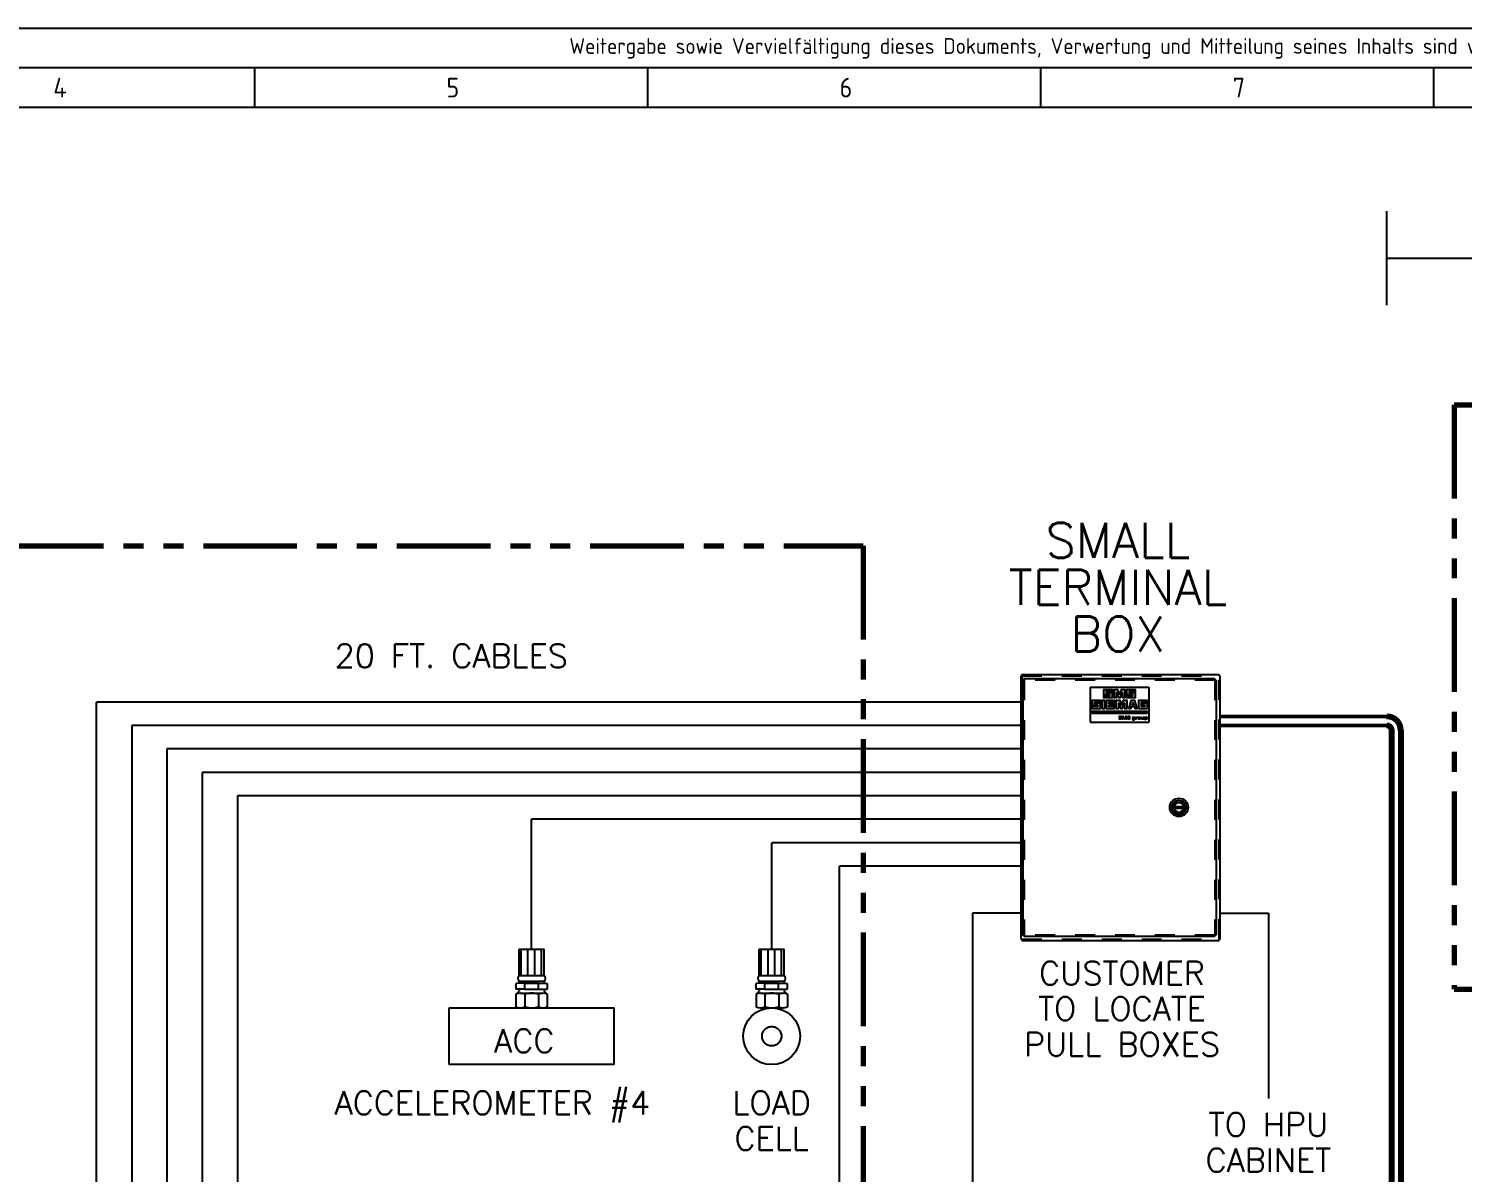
# Model space of a CAD drawing. Extents: x 0 to 34, y 0 to 22.
# Drawn here: x 7.55 to 14.73, y 16.27 to 22 of the extents above; entities that cross this region are included whole.
import ezdxf
from ezdxf.enums import TextEntityAlignment as Align

# ---------------------------------------------------------------- set-up
doc = ezdxf.new("R2010")
doc.units = 0
doc.header["$LTSCALE"] = 0.375
doc.header["$MEASUREMENT"] = 0
doc.linetypes.add('HIDDEN', pattern=[0.375, 0.25, -0.125])
doc.linetypes.add('PHANTOM', pattern=[2.5, 1.25, -0.25, 0.25, -0.25, 0.25, -0.25])
doc.layers.get('0').update_dxf_attribs({"color": 4})
for name, color, linetype in [('1', 4, 'Continuous'), ('_GEOM_251_PHAN_67108_0_LEFT_', 251, 'PHANTOM'), ('DEFAULT_2', 8, 'HIDDEN'), ('OBJ', 7, 'Continuous'), ('SMSTitle', 7, 'Continuous'), ('TEXT', 7, 'Continuous')]:
    doc.layers.add(name, color=color, linetype=linetype)
doc.styles.add('ROMANS', font='ROMANS.shx')
doc.styles.get("Standard").update_dxf_attribs({"font": 'isocp.shx'})

# ---------------------------------------------------------------- blocks, each defined once
blk = doc.blocks.new('V-4055-D')
at = {"layer": 'SMSTitle', "color": 7}
for p, q in [((34, 22), (0, 22)), ((8.6811, 21.8031), (8.6811, 21.6063)), ((10.6496, 21.6063), (10.6496, 21.8012)), ((12.6181, 21.6063), (12.6181, 21.8012)), ((14.5866, 21.6063), (14.5866, 21.8012)), ((0.3937, 21.6063), (33.6063, 21.6063))]:
    blk.add_line(p, q, dxfattribs=at)
at = {"layer": 'SMSTitle', "color": 4}
blk.add_line((33.8031, 21.8031), (0.1969, 21.8031), dxfattribs=at)
at = {"layer": 'SMSTitle', "color": 7}
blk.add_text('Weitergabe sowie Vervielfältigung dieses Dokuments, Verwertung und Mitteilung seines Inhalts sind verboten, soweit nicht ausdrücklich gestattet. Zuwiderhandlungen verpflichten zu Schadenersatz. Alle Rechte für den Fall der Patent-, Gebrauchsmuster- oder Geschmacksmustereintragung vorbehalten.', height=0.0787402, dxfattribs=at).set_placement((17, 21.9016), align=Align.MIDDLE)
for s, p in [('4', (7.6734, 21.6555)), ('5', (9.6419, 21.6555)), ('6', (11.6104, 21.6555)), ('7', (13.5789, 21.6555))]:
    blk.add_text(s, height=0.0984, dxfattribs=at).set_placement(p)
at = {"layer": 'SMSTitle', "color": 7, "linetype": 'Continuous', "flags": 2}
blk.add_attdef('SMSTITLE-INSERT', (33.6063, 0.1969), '', height=0.1378, dxfattribs=at)
blk = doc.blocks.new('A$C28D85EF7')
at = {"layer": 'SMSTitle'}
h = blk.add_hatch(color=256, dxfattribs=at)
edge = h.paths.add_edge_path()
edge.add_arc((-9.92, 14.62), 0.158, 90, 180)
edge.add_line((-10.08, 14.62), (-10.08, 11.86))
edge.add_arc((-9.92, 11.86), 0.158, 180, 270)
edge.add_line((-9.92, 11.71), (-6.41, 11.71))
edge.add_arc((-6.41, 11.55), 0.158, 0, 90, ccw=False)
edge.add_line((-6.25, 11.55), (-6.25, 11.07))
edge.add_arc((-6.41, 11.07), 0.158, 270, 360, ccw=False)
edge.add_line((-6.41, 10.91), (-9.92, 10.91))
edge.add_arc((-9.92, 10.76), 0.158, 90, 180)
edge.add_line((-10.08, 10.76), (-10.08, 9.93))
edge.add_arc((-9.92, 9.93), 0.158, 180, 270)
edge.add_line((-9.92, 9.78), (-4.61, 9.78))
edge.add_arc((-4.61, 9.93), 0.158, 270, 360)
edge.add_line((-4.45, 9.93), (-4.45, 12.69))
edge.add_arc((-4.61, 12.69), 0.158, 0, 90)
edge.add_line((-4.61, 12.84), (-8.12, 12.84))
edge.add_arc((-8.12, 13), 0.158, 180, 270, ccw=False)
edge.add_line((-8.28, 13), (-8.28, 13.48))
edge.add_arc((-8.12, 13.48), 0.158, 90, 180, ccw=False)
edge.add_line((-8.12, 13.63), (-4.61, 13.63))
edge.add_arc((-4.61, 13.79), 0.158, 270, 360)
edge.add_line((-4.45, 13.79), (-4.45, 14.62))
edge.add_arc((-4.61, 14.62), 0.158, 0, 90)
edge.add_line((-4.61, 14.77), (-9.92, 14.77))
edge = h.paths.add_edge_path()
edge.add_arc((-0.5, 9.93), 0.158, 200.49059, 270)
edge.add_line((-0.5, 9.78), (-0.03, 9.78))
edge.add_line((-0.03, 9.78), (0.44, 9.78))
edge.add_arc((0.44, 9.93), 0.158, 270, 339.50941)
edge.add_line((0.59, 9.88), (1.78, 13.06))
edge.add_line((1.78, 13.06), (1.78, 9.93))
edge.add_arc((1.94, 9.93), 0.158, 180, 270)
edge.add_line((1.94, 9.78), (3.43, 9.78))
edge.add_arc((3.43, 9.93), 0.158, 270, 360)
edge.add_line((3.59, 9.93), (3.59, 14.62))
edge.add_arc((3.43, 14.62), 0.158, 0, 90)
edge.add_line((3.43, 14.77), (1.1, 14.77))
edge.add_arc((1.1, 14.62), 0.158, 90, 159.50941)
edge.add_line((0.95, 14.67), (-0.03, 12.05))
edge.add_line((-0.03, 12.05), (-1.01, 14.67))
edge.add_arc((-1.16, 14.62), 0.158, 20.49059, 90)
edge.add_line((-1.16, 14.77), (-3.48, 14.77))
edge.add_arc((-3.48, 14.62), 0.158, 90, 180)
edge.add_line((-3.64, 14.62), (-3.64, 9.93))
edge.add_arc((-3.48, 9.93), 0.158, 180, 270)
edge.add_line((-3.48, 9.78), (-2, 9.78))
edge.add_arc((-2, 9.93), 0.158, 270, 360)
edge.add_line((-1.84, 9.93), (-1.84, 13.06))
edge.add_line((-1.84, 13.06), (-0.65, 9.88))
edge = h.paths.add_edge_path()
edge.add_arc((8.06, 11.07), 0.158, 270, 360, ccw=False)
edge.add_line((8.06, 10.91), (4.55, 10.91))
edge.add_arc((4.55, 10.76), 0.158, 90, 180)
edge.add_line((4.39, 10.76), (4.39, 9.93))
edge.add_arc((4.55, 9.93), 0.158, 180, 270)
edge.add_line((4.55, 9.78), (9.86, 9.78))
edge.add_arc((9.86, 9.93), 0.158, 270, 360)
edge.add_line((10.02, 9.93), (10.02, 12.69))
edge.add_arc((9.86, 12.69), 0.158, 0, 90)
edge.add_line((9.86, 12.84), (6.35, 12.84))
edge.add_arc((6.35, 13), 0.158, 180, 270, ccw=False)
edge.add_line((6.2, 13), (6.2, 13.48))
edge.add_arc((6.35, 13.48), 0.158, 90, 180, ccw=False)
edge.add_line((6.35, 13.63), (9.86, 13.63))
edge.add_arc((9.86, 13.79), 0.158, 270, 360)
edge.add_line((10.02, 13.79), (10.02, 14.62))
edge.add_arc((9.86, 14.62), 0.158, 0, 90)
edge.add_line((9.86, 14.77), (4.55, 14.77))
edge.add_arc((4.55, 14.62), 0.158, 90, 180)
edge.add_line((4.39, 14.62), (4.39, 11.86))
edge.add_arc((4.55, 11.86), 0.158, 180, 270)
edge.add_line((4.55, 11.71), (8.06, 11.71))
edge.add_arc((8.06, 11.55), 0.158, 0, 90, ccw=False)
edge.add_line((8.22, 11.55), (8.22, 11.07))
edge = h.paths.add_edge_path()
edge.add_arc((-17.42, 7.85), 0.158, 90, 180)
edge.add_line((-17.58, 7.85), (-17.58, 5.1))
edge.add_arc((-17.42, 5.1), 0.158, 180, 270)
edge.add_line((-17.42, 4.94), (-13.91, 4.94))
edge.add_arc((-13.91, 4.78), 0.158, 0, 90, ccw=False)
edge.add_line((-13.75, 4.78), (-13.75, 4.31))
edge.add_arc((-13.91, 4.31), 0.158, 270, 360, ccw=False)
edge.add_line((-13.91, 4.15), (-17.42, 4.15))
edge.add_arc((-17.42, 3.99), 0.158, 90, 180)
edge.add_line((-17.58, 3.99), (-17.58, 3.17))
edge.add_arc((-17.42, 3.17), 0.158, 180, 270)
edge.add_line((-17.42, 3.01), (-12.1, 3.01))
edge.add_arc((-12.1, 3.17), 0.158, 270, 360)
edge.add_line((-11.94, 3.17), (-11.94, 5.92))
edge.add_arc((-12.1, 5.92), 0.158, 0, 90)
edge.add_line((-12.1, 6.08), (-15.61, 6.08))
edge.add_arc((-15.61, 6.24), 0.158, 180, 270, ccw=False)
edge.add_line((-15.77, 6.24), (-15.77, 6.71))
edge.add_arc((-15.61, 6.71), 0.158, 90, 180, ccw=False)
edge.add_line((-15.61, 6.87), (-12.1, 6.87))
edge.add_arc((-12.1, 7.03), 0.158, 270, 360)
edge.add_line((-11.94, 7.03), (-11.94, 7.85))
edge.add_arc((-12.1, 7.85), 0.158, 0, 90)
edge.add_line((-12.1, 8.01), (-17.42, 8.01))
edge = h.paths.add_edge_path()
edge.add_line((-9.49, 8), (-10.98, 8))
edge.add_arc((-10.98, 7.85), 0.158, 90, 180)
edge.add_line((-11.14, 7.85), (-11.14, 3.17))
edge.add_arc((-10.98, 3.17), 0.158, 180, 270)
edge.add_line((-10.98, 3.01), (-9.49, 3.01))
edge.add_arc((-9.49, 3.17), 0.158, 270, 360)
edge.add_line((-9.34, 3.17), (-9.34, 7.85))
edge.add_arc((-9.49, 7.85), 0.158, 0, 90)
edge = h.paths.add_edge_path()
edge.add_line((-3.29, 8), (-8.37, 8))
edge.add_arc((-8.37, 7.85), 0.158, 90, 180)
edge.add_line((-8.53, 7.85), (-8.53, 3.17))
edge.add_arc((-8.37, 3.17), 0.158, 180, 270)
edge.add_line((-8.37, 3.01), (-3.29, 3.01))
edge.add_arc((-3.29, 3.17), 0.158, 270, 360)
edge.add_line((-3.13, 3.17), (-3.13, 3.99))
edge.add_arc((-3.29, 3.99), 0.158, 0, 90)
edge.add_line((-3.29, 4.15), (-6.57, 4.15))
edge.add_arc((-6.57, 4.31), 0.158, 180, 270, ccw=False)
edge.add_line((-6.73, 4.31), (-6.73, 4.78))
edge.add_arc((-6.57, 4.78), 0.158, 90, 180, ccw=False)
edge.add_line((-6.57, 4.94), (-3.29, 4.94))
edge.add_arc((-3.29, 5.1), 0.158, 270, 360)
edge.add_line((-3.13, 5.1), (-3.13, 5.92))
edge.add_arc((-3.29, 5.92), 0.158, 0, 90)
edge.add_line((-3.29, 6.08), (-6.57, 6.08))
edge.add_arc((-6.57, 6.24), 0.158, 180, 270, ccw=False)
edge.add_line((-6.73, 6.24), (-6.73, 6.71))
edge.add_arc((-6.57, 6.71), 0.158, 90, 180, ccw=False)
edge.add_line((-6.57, 6.87), (-3.29, 6.87))
edge.add_arc((-3.29, 7.03), 0.158, 270, 360)
edge.add_line((-3.13, 7.03), (-3.13, 7.85))
edge.add_arc((-3.29, 7.85), 0.158, 0, 90)
edge = h.paths.add_edge_path()
edge.add_line((-2.32, 7.85), (-2.32, 3.17))
edge.add_arc((-2.17, 3.17), 0.158, 180, 270)
edge.add_line((-2.17, 3.01), (-0.68, 3.01))
edge.add_arc((-0.68, 3.17), 0.158, 270, 360)
edge.add_line((-0.52, 3.17), (-0.52, 6.3))
edge.add_line((-0.52, 6.3), (0.67, 3.11))
edge.add_arc((0.82, 3.17), 0.158, 200.49059, 270)
edge.add_line((0.82, 3.01), (1.29, 3.01))
edge.add_line((1.29, 3.01), (1.76, 3.01))
edge.add_arc((1.76, 3.17), 0.158, 270, 339.50941)
edge.add_line((1.91, 3.11), (3.1, 6.3))
edge.add_line((3.1, 6.3), (3.1, 3.17))
edge.add_arc((3.26, 3.17), 0.158, 180, 270)
edge.add_line((3.26, 3.01), (4.74, 3.01))
edge.add_arc((4.74, 3.17), 0.158, 270, 360)
edge.add_line((4.9, 3.17), (4.9, 7.85))
edge.add_arc((4.74, 7.85), 0.158, 0, 90)
edge.add_line((4.74, 8), (2.42, 8))
edge.add_arc((2.42, 7.85), 0.158, 90, 159.50941)
edge.add_line((2.27, 7.9), (1.29, 5.28))
edge.add_line((1.29, 5.28), (0.31, 7.9))
edge.add_arc((0.16, 7.85), 0.158, 20.49059, 90)
edge.add_line((0.16, 8), (-2.17, 8))
edge.add_arc((-2.17, 7.85), 0.158, 90, 180)
edge = h.paths.add_edge_path()
edge.add_line((7.23, 7.89), (5.77, 3.22))
edge.add_arc((5.92, 3.17), 0.158, 162.74801, 270)
edge.add_line((5.92, 3.01), (7.14, 3.01))
edge.add_arc((7.14, 3.17), 0.158, 270, 342.74801)
edge.add_line((7.29, 3.12), (7.58, 4.04))
edge.add_arc((7.73, 3.99), 0.158, 90, 162.74801, ccw=False)
edge.add_line((7.73, 4.15), (8.47, 4.15))
edge.add_line((8.47, 4.15), (9.22, 4.15))
edge.add_arc((9.22, 3.99), 0.158, 17.25199, 90, ccw=False)
edge.add_line((9.37, 4.04), (9.65, 3.12))
edge.add_arc((9.8, 3.17), 0.158, 197.25199, 270)
edge.add_line((9.8, 3.01), (11.02, 3.01))
edge.add_arc((11.02, 3.17), 0.158, 270, 377.25199)
edge.add_line((11.17, 3.22), (9.72, 7.89))
edge.add_arc((9.57, 7.85), 0.158, 17.25199, 90)
edge.add_line((9.57, 8), (8.47, 8))
edge.add_line((8.47, 8), (7.38, 8))
edge.add_arc((7.38, 7.85), 0.158, 90, 162.74801)
edge = h.paths.add_edge_path(flags=16)
edge.add_line((8.3, 6.36), (7.92, 5.15))
edge.add_arc((8.07, 5.1), 0.158, 162.74801, 270)
edge.add_line((8.07, 4.94), (8.47, 4.94))
edge.add_line((8.47, 4.94), (8.87, 4.94))
edge.add_arc((8.87, 5.1), 0.158, 270, 377.25199)
edge.add_line((9.02, 5.15), (8.64, 6.36))
edge.add_arc((8.49, 6.32), 0.158, 17.25199, 90)
edge.add_line((8.49, 6.48), (8.47, 6.48))
edge.add_line((8.47, 6.48), (8.45, 6.48))
edge.add_arc((8.45, 6.32), 0.158, 90, 162.74801)
edge = h.paths.add_edge_path()
edge.add_arc((12.18, 3.17), 0.158, 180, 270)
edge.add_line((12.18, 3.01), (17.42, 3.01))
edge.add_arc((17.42, 3.17), 0.158, 270, 360)
edge.add_line((17.58, 3.17), (17.58, 5.92))
edge.add_arc((17.42, 5.92), 0.158, 0, 90)
edge.add_line((17.42, 6.08), (14.79, 6.08))
edge.add_arc((14.79, 5.92), 0.158, 90, 180)
edge.add_line((14.63, 5.92), (14.63, 5.1))
edge.add_arc((14.79, 5.1), 0.158, 180, 270)
edge.add_line((14.79, 4.94), (15.71, 4.94))
edge.add_arc((15.71, 4.78), 0.158, 0, 90, ccw=False)
edge.add_line((15.86, 4.78), (15.86, 4.31))
edge.add_arc((15.71, 4.31), 0.158, -90, 0, ccw=False)
edge.add_line((15.71, 4.15), (13.98, 4.15))
edge.add_arc((13.98, 4.31), 0.158, 180, 270, ccw=False)
edge.add_line((13.82, 4.31), (13.82, 6.71))
edge.add_arc((13.98, 6.71), 0.158, 90, 180, ccw=False)
edge.add_line((13.98, 6.87), (17.42, 6.87))
edge.add_arc((17.42, 7.03), 0.158, 270, 360)
edge.add_line((17.58, 7.03), (17.58, 7.85))
edge.add_arc((17.42, 7.85), 0.158, 0, 90)
edge.add_line((17.42, 8), (12.18, 8))
edge.add_arc((12.18, 7.85), 0.158, 90, 180)
edge.add_line((12.02, 7.85), (12.02, 3.17))
h = blk.add_hatch(color=1, dxfattribs=at)
edge = h.paths.add_edge_path()
edge.add_line((-17.58, 0.98), (-17.58, 0.16))
edge.add_arc((-17.42, 0.16), 0.158, 180, 270)
edge.add_line((-17.42, 0), (17.42, 0))
edge.add_arc((17.42, 0.16), 0.158, 270, 360)
edge.add_line((17.58, 0.16), (17.58, 0.98))
edge.add_arc((17.42, 0.98), 0.158, 0, 90)
edge.add_line((17.42, 1.14), (-17.42, 1.14))
edge.add_arc((-17.42, 0.98), 0.158, 90, 180)
h = blk.add_hatch(color=256, dxfattribs=at)
h.paths.add_polyline_path([(16.37, -3.66), (16.58, -3.78), (16.73, -3.83), (16.76, -3.84), (16.93, -3.86), (17.08, -3.84), (17.24, -3.8), (17.34, -3.76), (17.47, -3.67), (17.54, -3.59), (17.62, -3.44), (17.66, -3.32), (17.68, -3.15), (17.67, -3), (17.62, -2.85), (17.57, -2.75), (17.47, -2.62), (17.39, -2.56), (17.24, -2.48), (17.11, -2.45), (16.94, -2.43), (16.89, -2.43), (16.73, -2.46), (16.72, -2.46), (16.57, -2.52), (16.45, -2.6), (16.36, -2.7), (16.35, -2.59), (16.34, -2.49), (15.85, -2.49), (15.86, -2.59), (15.87, -2.7), (15.87, -4.31), (16.37, -4.31)])
h.paths.add_polyline_path([(16.67, -3.57), (16.48, -3.44), (16.4, -3.31), (16.39, -3.3), (16.37, -3.13), (16.4, -2.98), (16.48, -2.85), (16.6, -2.77), (16.76, -2.74), (16.77, -2.74), (16.93, -2.77), (17.05, -2.87), (17.12, -3), (17.14, -3.15), (17.12, -3.31), (17.04, -3.44), (16.92, -3.52)], flags=16)
h.paths.add_polyline_path([(13.8, -3.61), (13.93, -3.73), (14.08, -3.8), (14.21, -3.84), (14.38, -3.86), (14.39, -3.86), (14.55, -3.83), (14.7, -3.78), (14.83, -3.69), (14.95, -3.57), (14.95, -3.57), (14.95, -3.69), (14.96, -3.8), (15.45, -3.8), (15.44, -3.67), (15.44, -3.53), (15.44, -2.49), (14.93, -2.49), (14.93, -3.07), (14.93, -3.1), (14.9, -3.26), (14.82, -3.4), (14.7, -3.49), (14.55, -3.52), (14.42, -3.5), (14.3, -3.42), (14.26, -3.33), (14.23, -3.16), (14.23, -2.49), (13.72, -2.49), (13.72, -3.24), (13.73, -3.32), (13.76, -3.48)])
h.paths.add_polyline_path([(11.69, -3.62), (11.82, -3.71), (11.98, -3.79), (12.09, -3.82), (12.25, -3.85), (12.44, -3.86), (12.59, -3.85), (12.76, -3.83), (12.9, -3.79), (12.91, -3.78), (13.07, -3.71), (13.2, -3.62), (13.27, -3.53), (13.35, -3.39), (13.38, -3.31), (13.39, -3.14), (13.39, -3.07), (13.35, -2.9), (13.3, -2.8), (13.2, -2.67), (13.19, -2.66), (13.06, -2.58), (12.9, -2.5), (12.78, -2.47), (12.62, -2.44), (12.44, -2.43), (12.28, -2.44), (12.12, -2.46), (11.98, -2.5), (11.96, -2.51), (11.8, -2.58), (11.68, -2.67), (11.6, -2.76), (11.52, -2.9), (11.5, -2.98), (11.48, -3.14), (11.49, -3.23), (11.52, -3.39), (11.57, -3.49)])
h.paths.add_polyline_path([(12.44, -2.72), (12.6, -2.75), (12.74, -2.83), (12.83, -2.96), (12.83, -2.98), (12.86, -3.14), (12.86, -3.16), (12.83, -3.32), (12.74, -3.46), (12.6, -3.54), (12.6, -3.54), (12.44, -3.56), (12.44, -3.56), (12.27, -3.54), (12.14, -3.46), (12.05, -3.32), (12.04, -3.31), (12.02, -3.14), (12.02, -3.12), (12.05, -2.96), (12.14, -2.83), (12.27, -2.75), (12.28, -2.75)], flags=16)
h.paths.add_polyline_path([(10.2, -2.49), (10.21, -2.62), (10.21, -2.76), (10.21, -3.8), (10.72, -3.8), (10.72, -3.31), (10.72, -3.28), (10.75, -3.12), (10.84, -3), (10.86, -2.98), (10.99, -2.91), (11.16, -2.89), (11.24, -2.89), (11.3, -2.9), (11.3, -2.47), (11.25, -2.47), (11.09, -2.48), (10.93, -2.52), (10.81, -2.62), (10.8, -2.63), (10.71, -2.77), (10.7, -2.77), (10.7, -2.63), (10.69, -2.49)])
h.paths.add_polyline_path([(8.03, -3.89), (8.03, -3.89), (8.06, -4.06), (8.07, -4.08), (8.17, -4.21), (8.25, -4.26), (8.41, -4.32), (8.49, -4.33), (8.65, -4.35), (8.84, -4.36), (8.9, -4.36), (9.06, -4.35), (9.22, -4.33), (9.38, -4.29), (9.52, -4.22), (9.63, -4.12), (9.72, -3.99), (9.74, -3.94), (9.78, -3.79), (9.79, -3.61), (9.79, -2.7), (9.79, -2.58), (9.8, -2.49), (9.31, -2.49), (9.3, -2.58), (9.3, -2.7), (9.29, -2.7), (9.19, -2.59), (9.05, -2.5), (9.03, -2.49), (8.87, -2.45), (8.7, -2.43), (8.56, -2.44), (8.41, -2.48), (8.31, -2.53), (8.17, -2.62), (8.11, -2.68), (8.02, -2.83), (7.99, -2.94), (7.97, -3.11), (7.98, -3.22), (8.02, -3.38), (8.07, -3.46), (8.17, -3.59), (8.25, -3.65), (8.4, -3.74), (8.52, -3.77), (8.69, -3.79), (8.69, -3.79), (8.86, -3.77), (8.86, -3.77), (9.02, -3.72), (9.03, -3.72), (9.17, -3.64), (9.28, -3.52), (9.28, -3.52), (9.28, -3.62), (9.28, -3.68), (9.26, -3.84), (9.18, -3.98), (9.05, -4.05), (9.03, -4.05), (8.86, -4.07), (8.76, -4.07), (8.67, -4.04), (8.6, -3.99), (8.57, -3.89)])
h.paths.add_polyline_path([(8.97, -2.74), (9.17, -2.85), (9.25, -2.96), (9.28, -3.11), (9.27, -3.23), (9.18, -3.37), (9.06, -3.44), (8.89, -3.47), (8.74, -3.44), (8.61, -3.36), (8.54, -3.27), (8.51, -3.11), (8.53, -2.99), (8.6, -2.86), (8.71, -2.78)], flags=16)
h.paths.add_polyline_path([(5.81, -3.49), (5.65, -3.47), (5.53, -3.43), (5.47, -3.34), (5.44, -3.19), (4.89, -3.19), (4.89, -3.27), (4.92, -3.44), (4.95, -3.52), (5.05, -3.65), (5.16, -3.73), (5.32, -3.8), (5.43, -3.83), (5.59, -3.85), (5.78, -3.86), (5.95, -3.85), (6.11, -3.83), (6.27, -3.8), (6.42, -3.74), (6.54, -3.67), (6.65, -3.55), (6.66, -3.54), (6.72, -3.4), (6.74, -3.23), (6.74, -3.14), (6.69, -2.99), (6.67, -2.95), (6.56, -2.83), (6.51, -2.8), (6.35, -2.73), (6.27, -2.71), (6.11, -2.67), (5.86, -2.62), (5.71, -2.59), (5.59, -2.55), (5.51, -2.49), (5.48, -2.41), (5.48, -2.4), (5.56, -2.28), (5.65, -2.24), (5.83, -2.22), (5.95, -2.23), (6.05, -2.26), (6.13, -2.33), (6.17, -2.45), (6.7, -2.45), (6.69, -2.35), (6.65, -2.19), (6.62, -2.13), (6.5, -2.01), (6.39, -1.95), (6.23, -1.9), (6.14, -1.88), (5.98, -1.86), (5.79, -1.86), (5.64, -1.86), (5.47, -1.89), (5.34, -1.93), (5.2, -2), (5.1, -2.07), (5, -2.19), (4.95, -2.31), (4.93, -2.49), (4.93, -2.57), (4.99, -2.71), (5.01, -2.75), (5.13, -2.87), (5.18, -2.9), (5.34, -2.96), (5.41, -2.98), (5.57, -3.02), (5.84, -3.08), (5.95, -3.1), (6.1, -3.15), (6.12, -3.16), (6.19, -3.29), (6.18, -3.35), (6.12, -3.42), (6.01, -3.47), (5.98, -3.47)])
h.paths.add_polyline_path([(1.68, -1.91), (1.68, -3.8), (2.15, -3.8), (2.15, -2.26), (2.15, -2.26), (2.78, -3.8), (3.35, -3.8), (3.98, -2.26), (3.98, -2.26), (3.98, -3.8), (4.5, -3.8), (4.5, -1.91), (3.68, -1.91), (3.09, -3.32), (2.53, -1.91)])
h.paths.add_polyline_path([(0.33, -3.86), (0.49, -3.85), (0.66, -3.83), (0.82, -3.8), (0.97, -3.74), (1.09, -3.67), (1.2, -3.55), (1.21, -3.54), (1.27, -3.4), (1.29, -3.23), (1.29, -3.14), (1.24, -2.99), (1.22, -2.95), (1.11, -2.83), (1.06, -2.8), (0.9, -2.73), (0.82, -2.71), (0.66, -2.67), (0.41, -2.62), (0.26, -2.59), (0.14, -2.55), (0.06, -2.49), (0.03, -2.41), (0.03, -2.4), (0.11, -2.28), (0.19, -2.24), (0.38, -2.22), (0.5, -2.23), (0.6, -2.26), (0.68, -2.33), (0.72, -2.45), (1.25, -2.45), (1.24, -2.35), (1.2, -2.19), (1.16, -2.13), (1.05, -2.01), (0.94, -1.95), (0.78, -1.9), (0.69, -1.88), (0.53, -1.86), (0.34, -1.86), (0.19, -1.86), (0.02, -1.89), (-0.11, -1.93), (-0.25, -2), (-0.35, -2.07), (-0.45, -2.19), (-0.5, -2.31), (-0.52, -2.49), (-0.52, -2.57), (-0.47, -2.71), (-0.44, -2.75), (-0.32, -2.87), (-0.27, -2.9), (-0.11, -2.96), (-0.04, -2.98), (0.12, -3.02), (0.39, -3.08), (0.51, -3.1), (0.65, -3.15), (0.66, -3.16), (0.74, -3.29), (0.72, -3.35), (0.67, -3.42), (0.56, -3.47), (0.53, -3.47), (0.36, -3.49), (0.36, -3.49), (0.2, -3.47), (0.08, -3.43), (0.02, -3.34), (-0.01, -3.19), (-0.56, -3.19), (-0.56, -3.27), (-0.53, -3.44), (-0.5, -3.52), (-0.4, -3.65), (-0.29, -3.73), (-0.13, -3.8), (-0.02, -3.83), (0.14, -3.85)])
for points in [[(-9.92, 14.77, 0.414214), (-10.08, 14.62), (-10.08, 11.86, 0.414214), (-9.92, 11.71), (-6.41, 11.71, -0.414214), (-6.25, 11.55), (-6.25, 11.07, -0.414214), (-6.41, 10.91), (-9.92, 10.91, 0.414214), (-10.08, 10.76), (-10.08, 9.93, 0.414214), (-9.92, 9.78), (-4.61, 9.78, 0.414214), (-4.45, 9.93), (-4.45, 12.69, 0.414214), (-4.61, 12.84), (-8.12, 12.84, -0.414214), (-8.28, 13), (-8.28, 13.48, -0.414214), (-8.12, 13.63), (-4.61, 13.63, 0.414214), (-4.45, 13.79), (-4.45, 14.62, 0.414214), (-4.61, 14.77)], [(-0.65, 9.88, 0.312947), (-0.5, 9.78), (-0.03, 9.78), (0.44, 9.78, 0.312947), (0.59, 9.88), (1.78, 13.06), (1.78, 9.93, 0.414214), (1.94, 9.78), (3.43, 9.78, 0.414214), (3.59, 9.93), (3.59, 14.62, 0.414214), (3.43, 14.77), (1.1, 14.77, 0.312947), (0.95, 14.67), (-0.03, 12.05), (-1.01, 14.67, 0.312947), (-1.16, 14.77), (-3.48, 14.77, 0.414214), (-3.64, 14.62), (-3.64, 9.93, 0.414214), (-3.48, 9.78), (-2, 9.78, 0.414214), (-1.84, 9.93), (-1.84, 13.06)], [(8.22, 11.07, -0.414214), (8.06, 10.91), (4.55, 10.91, 0.414214), (4.39, 10.76), (4.39, 9.93, 0.414214), (4.55, 9.78), (9.86, 9.78, 0.414214), (10.02, 9.93), (10.02, 12.69, 0.414214), (9.86, 12.84), (6.35, 12.84, -0.414214), (6.2, 13), (6.2, 13.48, -0.414214), (6.35, 13.63), (9.86, 13.63, 0.414214), (10.02, 13.79), (10.02, 14.62, 0.414214), (9.86, 14.77), (4.55, 14.77, 0.414214), (4.39, 14.62), (4.39, 11.86, 0.414214), (4.55, 11.71), (8.06, 11.71, -0.414214), (8.22, 11.55)], [(-17.42, 8.01, 0.414214), (-17.58, 7.85), (-17.58, 5.1, 0.414214), (-17.42, 4.94), (-13.91, 4.94, -0.414214), (-13.75, 4.78), (-13.75, 4.31, -0.414214), (-13.91, 4.15), (-17.42, 4.15, 0.414214), (-17.58, 3.99), (-17.58, 3.17, 0.414214), (-17.42, 3.01), (-12.1, 3.01, 0.414214), (-11.94, 3.17), (-11.94, 5.92, 0.414214), (-12.1, 6.08), (-15.61, 6.08, -0.414214), (-15.77, 6.24), (-15.77, 6.71, -0.414214), (-15.61, 6.87), (-12.1, 6.87, 0.414214), (-11.94, 7.03), (-11.94, 7.85, 0.414214), (-12.1, 8.01)], [(-9.49, 8), (-10.98, 8, 0.414214), (-11.14, 7.85), (-11.14, 3.17, 0.414214), (-10.98, 3.01), (-9.49, 3.01, 0.414214), (-9.34, 3.17), (-9.34, 7.85, 0.414214)], [(-3.29, 8), (-8.37, 8, 0.414214), (-8.53, 7.85), (-8.53, 3.17, 0.414214), (-8.37, 3.01), (-3.29, 3.01, 0.414214), (-3.13, 3.17), (-3.13, 3.99, 0.414214), (-3.29, 4.15), (-6.57, 4.15, -0.414214), (-6.73, 4.31), (-6.73, 4.78, -0.414214), (-6.57, 4.94), (-3.29, 4.94, 0.414214), (-3.13, 5.1), (-3.13, 5.92, 0.414214), (-3.29, 6.08), (-6.57, 6.08, -0.414214), (-6.73, 6.24), (-6.73, 6.71, -0.414214), (-6.57, 6.87), (-3.29, 6.87, 0.414214), (-3.13, 7.03), (-3.13, 7.85, 0.414214)], [(-2.32, 7.85), (-2.32, 3.17, 0.414214), (-2.17, 3.01), (-0.68, 3.01, 0.414214), (-0.52, 3.17), (-0.52, 6.3), (0.67, 3.11, 0.312947), (0.82, 3.01), (1.29, 3.01), (1.76, 3.01, 0.312947), (1.91, 3.11), (3.1, 6.3), (3.1, 3.17, 0.414214), (3.26, 3.01), (4.74, 3.01, 0.414214), (4.9, 3.17), (4.9, 7.85, 0.414214), (4.74, 8), (2.42, 8, 0.312947), (2.27, 7.9), (1.29, 5.28), (0.31, 7.9, 0.312947), (0.16, 8), (-2.17, 8, 0.414214)], [(7.23, 7.89), (5.77, 3.22, 0.505421), (5.92, 3.01), (7.14, 3.01, 0.328532), (7.29, 3.12), (7.58, 4.04, -0.328532), (7.73, 4.15), (8.47, 4.15), (9.22, 4.15, -0.328532), (9.37, 4.04), (9.65, 3.12, 0.328532), (9.8, 3.01), (11.02, 3.01, 0.505421), (11.17, 3.22), (9.72, 7.89, 0.328532), (9.57, 8), (8.47, 8), (7.38, 8, 0.328532)], [(8.3, 6.36), (7.92, 5.15, 0.505421), (8.07, 4.94), (8.47, 4.94), (8.87, 4.94, 0.505421), (9.02, 5.15), (8.64, 6.36, 0.328532), (8.49, 6.48), (8.47, 6.48), (8.45, 6.48, 0.328532)], [(12.02, 3.17, 0.414214), (12.18, 3.01), (17.42, 3.01, 0.414214), (17.58, 3.17), (17.58, 5.92, 0.414214), (17.42, 6.08), (14.79, 6.08, 0.414214), (14.63, 5.92), (14.63, 5.1, 0.414214), (14.79, 4.94), (15.71, 4.94, -0.414214), (15.86, 4.78), (15.86, 4.31, -0.414214), (15.71, 4.15), (13.98, 4.15, -0.414214), (13.82, 4.31), (13.82, 6.71, -0.414214), (13.98, 6.87), (17.42, 6.87, 0.414214), (17.58, 7.03), (17.58, 7.85, 0.414214), (17.42, 8), (12.18, 8, 0.414214), (12.02, 7.85)]]:
    blk.add_lwpolyline(points, format="xyb", close=True, dxfattribs=at)
at = {"layer": 'SMSTitle', "color": 1}
blk.add_lwpolyline([(-17.58, 0.98), (-17.58, 0.16, 0.414214), (-17.42, 0), (17.42, 0, 0.414214), (17.58, 0.16), (17.58, 0.98, 0.414214), (17.42, 1.14), (-17.42, 1.14, 0.414214)], format="xyb", close=True, dxfattribs=at)
at = {"layer": 'SMSTitle', "lineweight": 0}
for points in [[(0.33, -3.86), (0.49, -3.85), (0.66, -3.83), (0.82, -3.8), (0.97, -3.74), (1.09, -3.67), (1.2, -3.55), (1.21, -3.54), (1.27, -3.4), (1.29, -3.23), (1.29, -3.14), (1.24, -2.99), (1.22, -2.95), (1.11, -2.83), (1.06, -2.8), (0.9, -2.73), (0.82, -2.71), (0.66, -2.67), (0.41, -2.62), (0.26, -2.59), (0.14, -2.55), (0.06, -2.49), (0.03, -2.41), (0.03, -2.4), (0.11, -2.28), (0.19, -2.24), (0.38, -2.22), (0.5, -2.23), (0.6, -2.26), (0.68, -2.33), (0.72, -2.45), (1.25, -2.45), (1.24, -2.35), (1.2, -2.19), (1.16, -2.13), (1.05, -2.01), (0.94, -1.95), (0.78, -1.9), (0.69, -1.88), (0.53, -1.86), (0.34, -1.86), (0.19, -1.86), (0.02, -1.89), (-0.11, -1.93), (-0.25, -2), (-0.35, -2.07), (-0.45, -2.19), (-0.5, -2.31), (-0.52, -2.49), (-0.52, -2.57), (-0.47, -2.71), (-0.44, -2.75), (-0.32, -2.87), (-0.27, -2.9), (-0.11, -2.96), (-0.04, -2.98), (0.12, -3.02), (0.39, -3.08), (0.51, -3.1), (0.65, -3.15), (0.66, -3.16), (0.74, -3.29), (0.72, -3.35), (0.67, -3.42), (0.56, -3.47), (0.53, -3.47), (0.36, -3.49), (0.36, -3.49), (0.2, -3.47), (0.08, -3.43), (0.02, -3.34), (-0.01, -3.19), (-0.56, -3.19), (-0.56, -3.27), (-0.53, -3.44), (-0.5, -3.52), (-0.4, -3.65), (-0.29, -3.73), (-0.13, -3.8), (-0.02, -3.83), (0.14, -3.85)], [(1.68, -1.91), (1.68, -3.8), (2.15, -3.8), (2.15, -2.26), (2.15, -2.26), (2.78, -3.8), (3.35, -3.8), (3.98, -2.26), (3.98, -2.26), (3.98, -3.8), (4.5, -3.8), (4.5, -1.91), (3.68, -1.91), (3.09, -3.32), (2.53, -1.91)], [(5.81, -3.49), (5.65, -3.47), (5.53, -3.43), (5.47, -3.34), (5.44, -3.19), (4.89, -3.19), (4.89, -3.27), (4.92, -3.44), (4.95, -3.52), (5.05, -3.65), (5.16, -3.73), (5.32, -3.8), (5.43, -3.83), (5.59, -3.85), (5.78, -3.86), (5.95, -3.85), (6.11, -3.83), (6.27, -3.8), (6.42, -3.74), (6.54, -3.67), (6.65, -3.55), (6.66, -3.54), (6.72, -3.4), (6.74, -3.23), (6.74, -3.14), (6.69, -2.99), (6.67, -2.95), (6.56, -2.83), (6.51, -2.8), (6.35, -2.73), (6.27, -2.71), (6.11, -2.67), (5.86, -2.62), (5.71, -2.59), (5.59, -2.55), (5.51, -2.49), (5.48, -2.41), (5.48, -2.4), (5.56, -2.28), (5.65, -2.24), (5.83, -2.22), (5.95, -2.23), (6.05, -2.26), (6.13, -2.33), (6.17, -2.45), (6.7, -2.45), (6.69, -2.35), (6.65, -2.19), (6.62, -2.13), (6.5, -2.01), (6.39, -1.95), (6.23, -1.9), (6.14, -1.88), (5.98, -1.86), (5.79, -1.86), (5.64, -1.86), (5.47, -1.89), (5.34, -1.93), (5.2, -2), (5.1, -2.07), (5, -2.19), (4.95, -2.31), (4.93, -2.49), (4.93, -2.57), (4.99, -2.71), (5.01, -2.75), (5.13, -2.87), (5.18, -2.9), (5.34, -2.96), (5.41, -2.98), (5.57, -3.02), (5.84, -3.08), (5.95, -3.1), (6.1, -3.15), (6.12, -3.16), (6.19, -3.29), (6.18, -3.35), (6.12, -3.42), (6.01, -3.47), (5.98, -3.47)], [(8.03, -3.89), (8.03, -3.89), (8.06, -4.06), (8.07, -4.08), (8.17, -4.21), (8.25, -4.26), (8.41, -4.32), (8.49, -4.33), (8.65, -4.35), (8.84, -4.36), (8.9, -4.36), (9.06, -4.35), (9.22, -4.33), (9.38, -4.29), (9.52, -4.22), (9.63, -4.12), (9.72, -3.99), (9.74, -3.94), (9.78, -3.79), (9.79, -3.61), (9.79, -2.7), (9.79, -2.58), (9.8, -2.49), (9.31, -2.49), (9.3, -2.58), (9.3, -2.7), (9.29, -2.7), (9.19, -2.59), (9.05, -2.5), (9.03, -2.49), (8.87, -2.45), (8.7, -2.43), (8.56, -2.44), (8.41, -2.48), (8.31, -2.53), (8.17, -2.62), (8.11, -2.68), (8.02, -2.83), (7.99, -2.94), (7.97, -3.11), (7.98, -3.22), (8.02, -3.38), (8.07, -3.46), (8.17, -3.59), (8.25, -3.65), (8.4, -3.74), (8.52, -3.77), (8.69, -3.79), (8.69, -3.79), (8.86, -3.77), (8.86, -3.77), (9.02, -3.72), (9.03, -3.72), (9.17, -3.64), (9.28, -3.52), (9.28, -3.52), (9.28, -3.62), (9.28, -3.68), (9.26, -3.84), (9.18, -3.98), (9.05, -4.05), (9.03, -4.05), (8.86, -4.07), (8.76, -4.07), (8.67, -4.04), (8.6, -3.99), (8.57, -3.89)], [(8.97, -2.74), (9.17, -2.85), (9.25, -2.96), (9.28, -3.11), (9.27, -3.23), (9.18, -3.37), (9.06, -3.44), (8.89, -3.47), (8.74, -3.44), (8.61, -3.36), (8.54, -3.27), (8.51, -3.11), (8.53, -2.99), (8.6, -2.86), (8.71, -2.78)], [(10.2, -2.49), (10.21, -2.62), (10.21, -2.76), (10.21, -3.8), (10.72, -3.8), (10.72, -3.31), (10.72, -3.28), (10.75, -3.12), (10.84, -3), (10.86, -2.98), (10.99, -2.91), (11.16, -2.89), (11.24, -2.89), (11.3, -2.9), (11.3, -2.47), (11.25, -2.47), (11.09, -2.48), (10.93, -2.52), (10.81, -2.62), (10.8, -2.63), (10.71, -2.77), (10.7, -2.77), (10.7, -2.63), (10.69, -2.49)], [(11.69, -3.62), (11.82, -3.71), (11.98, -3.79), (12.09, -3.82), (12.25, -3.85), (12.44, -3.86), (12.59, -3.85), (12.76, -3.83), (12.9, -3.79), (12.91, -3.78), (13.07, -3.71), (13.2, -3.62), (13.27, -3.53), (13.35, -3.39), (13.38, -3.31), (13.39, -3.14), (13.39, -3.07), (13.35, -2.9), (13.3, -2.8), (13.2, -2.67), (13.19, -2.66), (13.06, -2.58), (12.9, -2.5), (12.78, -2.47), (12.62, -2.44), (12.44, -2.43), (12.28, -2.44), (12.12, -2.46), (11.98, -2.5), (11.96, -2.51), (11.8, -2.58), (11.68, -2.67), (11.6, -2.76), (11.52, -2.9), (11.5, -2.98), (11.48, -3.14), (11.49, -3.23), (11.52, -3.39), (11.57, -3.49)], [(12.44, -2.72), (12.6, -2.75), (12.74, -2.83), (12.83, -2.96), (12.83, -2.98), (12.86, -3.14), (12.86, -3.16), (12.83, -3.32), (12.74, -3.46), (12.6, -3.54), (12.6, -3.54), (12.44, -3.56), (12.44, -3.56), (12.27, -3.54), (12.14, -3.46), (12.05, -3.32), (12.04, -3.31), (12.02, -3.14), (12.02, -3.12), (12.05, -2.96), (12.14, -2.83), (12.27, -2.75), (12.28, -2.75)], [(13.8, -3.61), (13.93, -3.73), (14.08, -3.8), (14.21, -3.84), (14.38, -3.86), (14.39, -3.86), (14.55, -3.83), (14.7, -3.78), (14.83, -3.69), (14.95, -3.57), (14.95, -3.57), (14.95, -3.69), (14.96, -3.8), (15.45, -3.8), (15.44, -3.67), (15.44, -3.53), (15.44, -2.49), (14.93, -2.49), (14.93, -3.07), (14.93, -3.1), (14.9, -3.26), (14.82, -3.4), (14.7, -3.49), (14.55, -3.52), (14.42, -3.5), (14.3, -3.42), (14.26, -3.33), (14.23, -3.16), (14.23, -2.49), (13.72, -2.49), (13.72, -3.24), (13.73, -3.32), (13.76, -3.48)], [(16.37, -3.66), (16.58, -3.78), (16.73, -3.83), (16.76, -3.84), (16.93, -3.86), (17.08, -3.84), (17.24, -3.8), (17.34, -3.76), (17.47, -3.67), (17.54, -3.59), (17.62, -3.44), (17.66, -3.32), (17.68, -3.15), (17.67, -3), (17.62, -2.85), (17.57, -2.75), (17.47, -2.62), (17.39, -2.56), (17.24, -2.48), (17.11, -2.45), (16.94, -2.43), (16.89, -2.43), (16.73, -2.46), (16.72, -2.46), (16.57, -2.52), (16.45, -2.6), (16.36, -2.7), (16.35, -2.59), (16.34, -2.49), (15.85, -2.49), (15.86, -2.59), (15.87, -2.7), (15.87, -4.31), (16.37, -4.31)], [(16.67, -3.57), (16.48, -3.44), (16.4, -3.31), (16.39, -3.3), (16.37, -3.13), (16.4, -2.98), (16.48, -2.85), (16.6, -2.77), (16.76, -2.74), (16.77, -2.74), (16.93, -2.77), (17.05, -2.87), (17.12, -3), (17.14, -3.15), (17.12, -3.31), (17.04, -3.44), (16.92, -3.52)]]:
    blk.add_lwpolyline(points, close=True, dxfattribs=at)
for points in [[(0.33, -3.86), (0.33, -3.86)], [(5.78, -3.86), (5.78, -3.86)], [(5.81, -3.49), (5.81, -3.49)], [(11.09, -2.48), (11.09, -2.48)]]:
    blk.add_lwpolyline(points, dxfattribs=at)
blk = doc.blocks.new('A$C159B3DE7')
at = {"layer": 'OBJ'}
for p, q in [((-9.26, 0), (9.26, 0)), ((-9.26, 0), (-9.26, -11.03)), ((9.26, 0), (9.26, -11.03)), ((-9.26, -11.03), (9.26, -11.03))]:
    blk.add_line(p, q, dxfattribs=at)
at = {"xscale": 0.4986411295112703, "yscale": 0.4986411295112703, "zscale": 0.4986411295112703}
blk.add_blockref('A$C28D85EF7', (0, -8.2), dxfattribs=at)

msp = doc.modelspace()

# ---------------------------------------------------------------- linework, layer by layer
for p, q in [((14.3495, 21.0851), (14.3495, 20.6152)), ((14.3495, 20.8501), (31.7423, 20.8501))]:
    msp.add_line(p, q)
at = {"color": 7, "linetype": 'Continuous', "lineweight": -3}
for p, q in [((12.5182, 18.7576), (12.5182, 17.4386)), ((12.5234, 18.7576), (12.5234, 18.7641)), ((12.5234, 18.7641), (13.5119, 18.7641)), ((12.5351, 18.7433), (12.5351, 18.7368)), ((13.4899, 18.7433), (13.4899, 18.7368)), ((13.5119, 18.7576), (13.5119, 18.7641)), ((13.5172, 17.4386), (13.5172, 18.7576)), ((12.5286, 18.7368), (12.5351, 18.7368)), ((13.4964, 18.7368), (13.4899, 18.7368)), ((13.3357, 18.1026), (13.2842, 18.1026)), ((13.2842, 18.0956), (13.3357, 18.0956)), ((12.5286, 17.4594), (12.5351, 17.4594)), ((12.5351, 17.4529), (12.5351, 17.4594)), ((13.4964, 17.4594), (13.4899, 17.4594)), ((13.4899, 17.4529), (13.4899, 17.4594)), ((12.5234, 17.4386), (12.5234, 17.4321)), ((12.5234, 17.4321), (13.5119, 17.4321)), ((13.5119, 17.4386), (13.5119, 17.4321))]:
    msp.add_line(p, q, dxfattribs=at)
at = {"color": 3, "linetype": 'Continuous', "lineweight": -3}
for p, q in [((13.4899, 18.7433), (12.5351, 18.7433)), ((12.5286, 18.7368), (12.5286, 17.4594)), ((13.4964, 18.7368), (13.4964, 17.4594)), ((13.4899, 17.4529), (12.5351, 17.4529))]:
    msp.add_line(p, q, dxfattribs=at)
at = {"color": 7, "linetype": 'Continuous', "lineweight": -3}
for radius in [0.0462, 0.0365, 0.0359, 0.0265, 0.026]:
    msp.add_circle((13.31, 18.0991), radius, dxfattribs=at)
for start, end in [(8.65257, 171.34743), (188.65257, 351.34743)]:
    msp.add_arc((13.31, 18.0991), 0.0235, start, end, dxfattribs=at)
at = {"layer": '1', "color": 2, "lineweight": -3}
for p, q in [((10.0057, 17.389), (10.1314, 17.389)), ((10.0057, 17.2575), (10.0057, 17.389)), ((10.0165, 17.2575), (10.0165, 17.389)), ((10.0502, 17.2575), (10.0502, 17.389)), ((10.0839, 17.2575), (10.0839, 17.389)), ((10.1176, 17.2575), (10.1176, 17.389)), ((10.1314, 17.2575), (10.1314, 17.389)), ((11.2079, 17.389), (11.3336, 17.389)), ((11.2079, 17.2575), (11.2079, 17.389)), ((11.2187, 17.2575), (11.2187, 17.389)), ((11.2524, 17.2575), (11.2524, 17.389)), ((11.2861, 17.2575), (11.2861, 17.389)), ((11.3198, 17.2575), (11.3198, 17.389)), ((11.3336, 17.2575), (11.3336, 17.389)), ((10.0057, 17.2575), (10.1314, 17.2575)), ((11.2079, 17.2575), (11.3336, 17.2575)), ((9.9901, 17.1635), (9.9901, 17.1)), ((10.0338, 17.2178), (9.9904, 17.2167)), ((9.9904, 17.1892), (9.9904, 17.2167)), ((10.0338, 17.1881), (9.9904, 17.1892)), ((9.992, 17.1644), (10.0057, 17.1781)), ((10.0057, 17.2278), (10.1314, 17.2278)), ((10.0057, 17.2278), (10.0057, 17.2172)), ((10.0057, 17.1887), (10.0057, 17.1781)), ((10.0119, 17.1683), (10.1252, 17.1683)), ((10.0337, 17.1635), (10.0337, 17.1)), ((10.0338, 17.2178), (10.1033, 17.2178)), ((10.0338, 17.1881), (10.0338, 17.2178)), ((10.0338, 17.1881), (10.1033, 17.1881)), ((10.1033, 17.2178), (10.1467, 17.2167)), ((10.1033, 17.1881), (10.1033, 17.2178)), ((10.1033, 17.1881), (10.1467, 17.1892)), ((10.1034, 17.1635), (10.1034, 17.1)), ((10.1314, 17.2278), (10.1314, 17.2172)), ((10.1314, 17.1887), (10.1314, 17.1781)), ((10.145, 17.1644), (10.1314, 17.1781)), ((10.1467, 17.2167), (10.1467, 17.1892)), ((10.147, 17.1635), (10.147, 17.1)), ((11.1923, 17.1635), (11.1923, 17.1)), ((11.236, 17.2178), (11.1925, 17.2167)), ((11.1925, 17.1892), (11.1925, 17.2167)), ((11.236, 17.1881), (11.1925, 17.1892)), ((11.1941, 17.1644), (11.2079, 17.1781)), ((11.2079, 17.2278), (11.3336, 17.2278)), ((11.2079, 17.2278), (11.2079, 17.2172)), ((11.2079, 17.1887), (11.2079, 17.1781)), ((11.2141, 17.1683), (11.3274, 17.1683)), ((11.2359, 17.1635), (11.2359, 17.1)), ((11.236, 17.2178), (11.3055, 17.2178)), ((11.236, 17.1881), (11.236, 17.2178)), ((11.236, 17.1881), (11.3055, 17.1881)), ((11.3055, 17.2178), (11.3489, 17.2167)), ((11.3055, 17.1881), (11.3055, 17.2178)), ((11.3055, 17.1881), (11.3489, 17.1892)), ((11.3056, 17.1635), (11.3056, 17.1)), ((11.3336, 17.2278), (11.3336, 17.2172)), ((11.3336, 17.1887), (11.3336, 17.1781)), ((11.3472, 17.1644), (11.3336, 17.1781)), ((11.3489, 17.2167), (11.3489, 17.1892)), ((11.3491, 17.1635), (11.3491, 17.1)), ((10.0119, 17.0952), (10.1252, 17.0952)), ((11.2141, 17.0952), (11.3274, 17.0952))]:
    msp.add_line(p, q, dxfattribs=at)
for centre, radius, start, end in [((10.0214, 17.2426), 0.0216, 136.43894, 223.56106), ((10.1158, 17.2426), 0.0216, 316.43894, 43.56106), ((11.2235, 17.2426), 0.0216, 136.43894, 223.56106), ((11.3179, 17.2426), 0.0216, 316.43894, 43.56106), ((10.0119, 17.1166), 0.0518, 65.11709, 114.88291), ((10.0686, 17.0396), 0.1288, 74.29807, 105.70193), ((10.1252, 17.1166), 0.0518, 65.11709, 114.88291), ((11.2141, 17.1166), 0.0518, 65.11709, 114.88291), ((11.2707, 17.0396), 0.1288, 74.29807, 105.70193), ((11.3274, 17.1166), 0.0518, 65.11709, 114.88291), ((10.0119, 17.147), 0.0518, 245.11709, 294.88291), ((10.0686, 17.224), 0.1288, 254.29807, 285.70193), ((10.1252, 17.147), 0.0518, 245.11709, 294.88291), ((11.2141, 17.147), 0.0518, 245.11709, 294.88291), ((11.2707, 17.224), 0.1288, 254.29807, 285.70193), ((11.3274, 17.147), 0.0518, 245.11709, 294.88291)]:
    msp.add_arc(centre, radius, start, end, dxfattribs=at)
at = {"layer": '_GEOM_251_PHAN_67108_0_LEFT_', "linetype": 'Continuous', "lineweight": -3, "ltscale": 0.1059}
msp.add_line((9.6552, 16.8105), (9.6552, 17.0952), dxfattribs=at)
at = {"layer": '_GEOM_251_PHAN_67108_0_LEFT_', "linetype": 'Continuous', "lineweight": -3, "ltscale": 0.9256}
msp.add_line((9.6552, 17.0952), (10.4819, 17.0952), dxfattribs=at)
at = {"layer": '_GEOM_251_PHAN_67108_0_LEFT_', "linetype": 'Continuous', "lineweight": -3, "ltscale": 0.1171}
msp.add_line((10.4819, 16.8105), (10.4819, 17.0952), dxfattribs=at)
at = {"layer": '_GEOM_251_PHAN_67108_0_LEFT_', "linetype": 'Continuous', "lineweight": -3, "ltscale": 0.3088}
msp.add_line((10.4819, 16.8105), (9.6552, 16.8105), dxfattribs=at)
at = {"layer": '_GEOM_251_PHAN_67108_0_LEFT_', "linetype": 'Continuous', "lineweight": -3, "ltscale": 0.9256}
msp.add_circle((11.2707, 16.9529), 0.1424, dxfattribs=at)
at = {"layer": '_GEOM_251_PHAN_67108_0_LEFT_'}
msp.add_circle((11.2707, 16.9529), 0.0485, dxfattribs=at)
at = {"layer": 'DEFAULT_2', "color": 8, "linetype": 'HIDDEN', "lineweight": -3}
for p, q in [((12.5234, 18.7576), (12.5182, 18.7576)), ((13.5119, 18.7576), (13.5172, 18.7576)), ((12.5234, 17.4386), (12.5182, 17.4386)), ((13.5119, 17.4386), (13.5172, 17.4386))]:
    msp.add_line(p, q, dxfattribs=at)
at = {"layer": 'DEFAULT_2', "linetype": 'HIDDEN', "lineweight": -3, "ltscale": 0.75}
for p, q in [((12.5234, 18.7576), (13.5119, 18.7576)), ((12.5247, 18.7576), (12.5247, 17.4386)), ((13.5107, 17.4386), (13.5107, 18.7576)), ((12.5234, 17.4386), (13.5119, 17.4386))]:
    msp.add_line(p, q, dxfattribs=at)
at = {"layer": 'DEFAULT_2', "color": 8, "linetype": 'HIDDEN', "lineweight": -3, "ltscale": 0.75}
for p, q in [((12.5351, 18.7368), (12.5351, 17.4594)), ((13.4899, 18.7368), (12.5351, 18.7368)), ((13.4899, 18.7368), (13.4899, 17.4594)), ((13.4899, 17.4594), (12.5351, 17.4594))]:
    msp.add_line(p, q, dxfattribs=at)
at = {"layer": 'TEXT', "color": 6, "linetype": 'PHANTOM', "lineweight": 70}
for p, q in [((14.6888, 20.1154), (14.6888, 17.1889)), ((14.6888, 20.1154), (20.2101, 20.1154)), ((3.5809, 19.4092), (11.7292, 19.4092)), ((11.7292, 19.4092), (11.7292, 2.5654)), ((14.6888, 17.1889), (20.2101, 17.1889))]:
    msp.add_line(p, q, dxfattribs=at)
at = {"layer": 'TEXT'}
for p, q in [((7.89, 12.295), (7.89, 18.6267)), ((12.5182, 18.6267), (7.89, 18.6267)), ((8.0662, 18.5093), (8.0662, 12.588)), ((12.5182, 18.5093), (8.0662, 18.5093)), ((8.2425, 18.3918), (8.2425, 13.3285)), ((12.5182, 18.3918), (8.2425, 18.3918)), ((8.4187, 18.2743), (8.4187, 14.4998)), ((12.5182, 18.2743), (8.4187, 18.2743)), ((8.5949, 18.1568), (8.5949, 15.6572)), ((12.5182, 18.1568), (8.5949, 18.1568)), ((10.0686, 17.389), (10.0686, 18.0394)), ((12.5182, 18.0394), (10.0686, 18.0394)), ((12.5182, 17.9219), (11.2707, 17.9219)), ((11.2707, 17.389), (11.2707, 17.9219)), ((11.61, 12.295), (11.61, 17.8044)), ((12.5182, 17.8044), (11.61, 17.8044)), ((12.5182, 17.5695), (12.277, 17.5695)), ((12.277, 17.5695), (12.277, 15.3432)), ((13.5172, 17.5695), (13.7584, 17.5695)), ((13.7584, 17.5695), (13.7584, 16.641)), ((10.0686, 17.0952), (10.0686, 17.0952)), ((11.2707, 17.0952), (11.2707, 17.0952))]:
    msp.add_line(p, q, dxfattribs=at)
at = {"layer": 'TEXT', "lineweight": 50}
for p, q in [((13.5172, 18.5548), (14.3512, 18.5548)), ((13.5172, 18.5093), (14.3507, 18.5093))]:
    msp.add_line(p, q, dxfattribs=at)
at = {"layer": 'TEXT', "lineweight": 80}
for p, q in [((14.3757, 11.296), (14.3757, 18.4843)), ((14.4212, 18.4848), (14.4212, 11.2965))]:
    msp.add_line(p, q, dxfattribs=at)
for centre, radius in [((14.3512, 18.4848), 0.07), ((14.3507, 18.4843), 0.025)]:
    msp.add_arc(centre, radius, 0, 90, dxfattribs=at)

# ---------------------------------------------------------------- block references
msp.add_blockref('V-4055-D', (0, 0))
at = {"xscale": 0.01591491647362455, "yscale": 0.01591491647362455, "zscale": 0.01591491647362455}
msp.add_blockref('A$C159B3DE7', (13.0125, 18.7017), dxfattribs=at)

# ---------------------------------------------------------------- texts
at = {"layer": 'TEXT', "style": 'ROMANS'}
for s, p in [('SMALL', (13.0048, 19.4365)), ('TERMINAL', (13.0048, 19.2016)), ('BOX', (13.0048, 18.9673))]:
    msp.add_text(s, height=0.17621, dxfattribs=at).set_placement(p, align=Align.MIDDLE)
for s, height, p in [('20 FT. CABLES', 0.117475, (9.082, 18.7997)), ('ACC', 0.11747, (9.8812, 16.8706)), ('ACCELEROMETER #4', 0.117475, (9.082, 16.56))]:
    msp.add_text(s, height=height, dxfattribs=at).set_placement(p)
for s, p in [('CUSTOMER', (13.025, 17.2101)), ('TO LOCATE', (13.025, 17.0319)), ('PULL BOXES', (13.025, 16.8537)), ('LOAD', (11.2707, 16.56)), ('TO HPU', (13.7581, 16.4515)), ('CELL', (11.2707, 16.3818)), ('CABINET', (13.7581, 16.2733))]:
    msp.add_text(s, height=0.11747, dxfattribs=at).set_placement(p, align=Align.CENTER)

doc.saveas('drawing.dxf')
